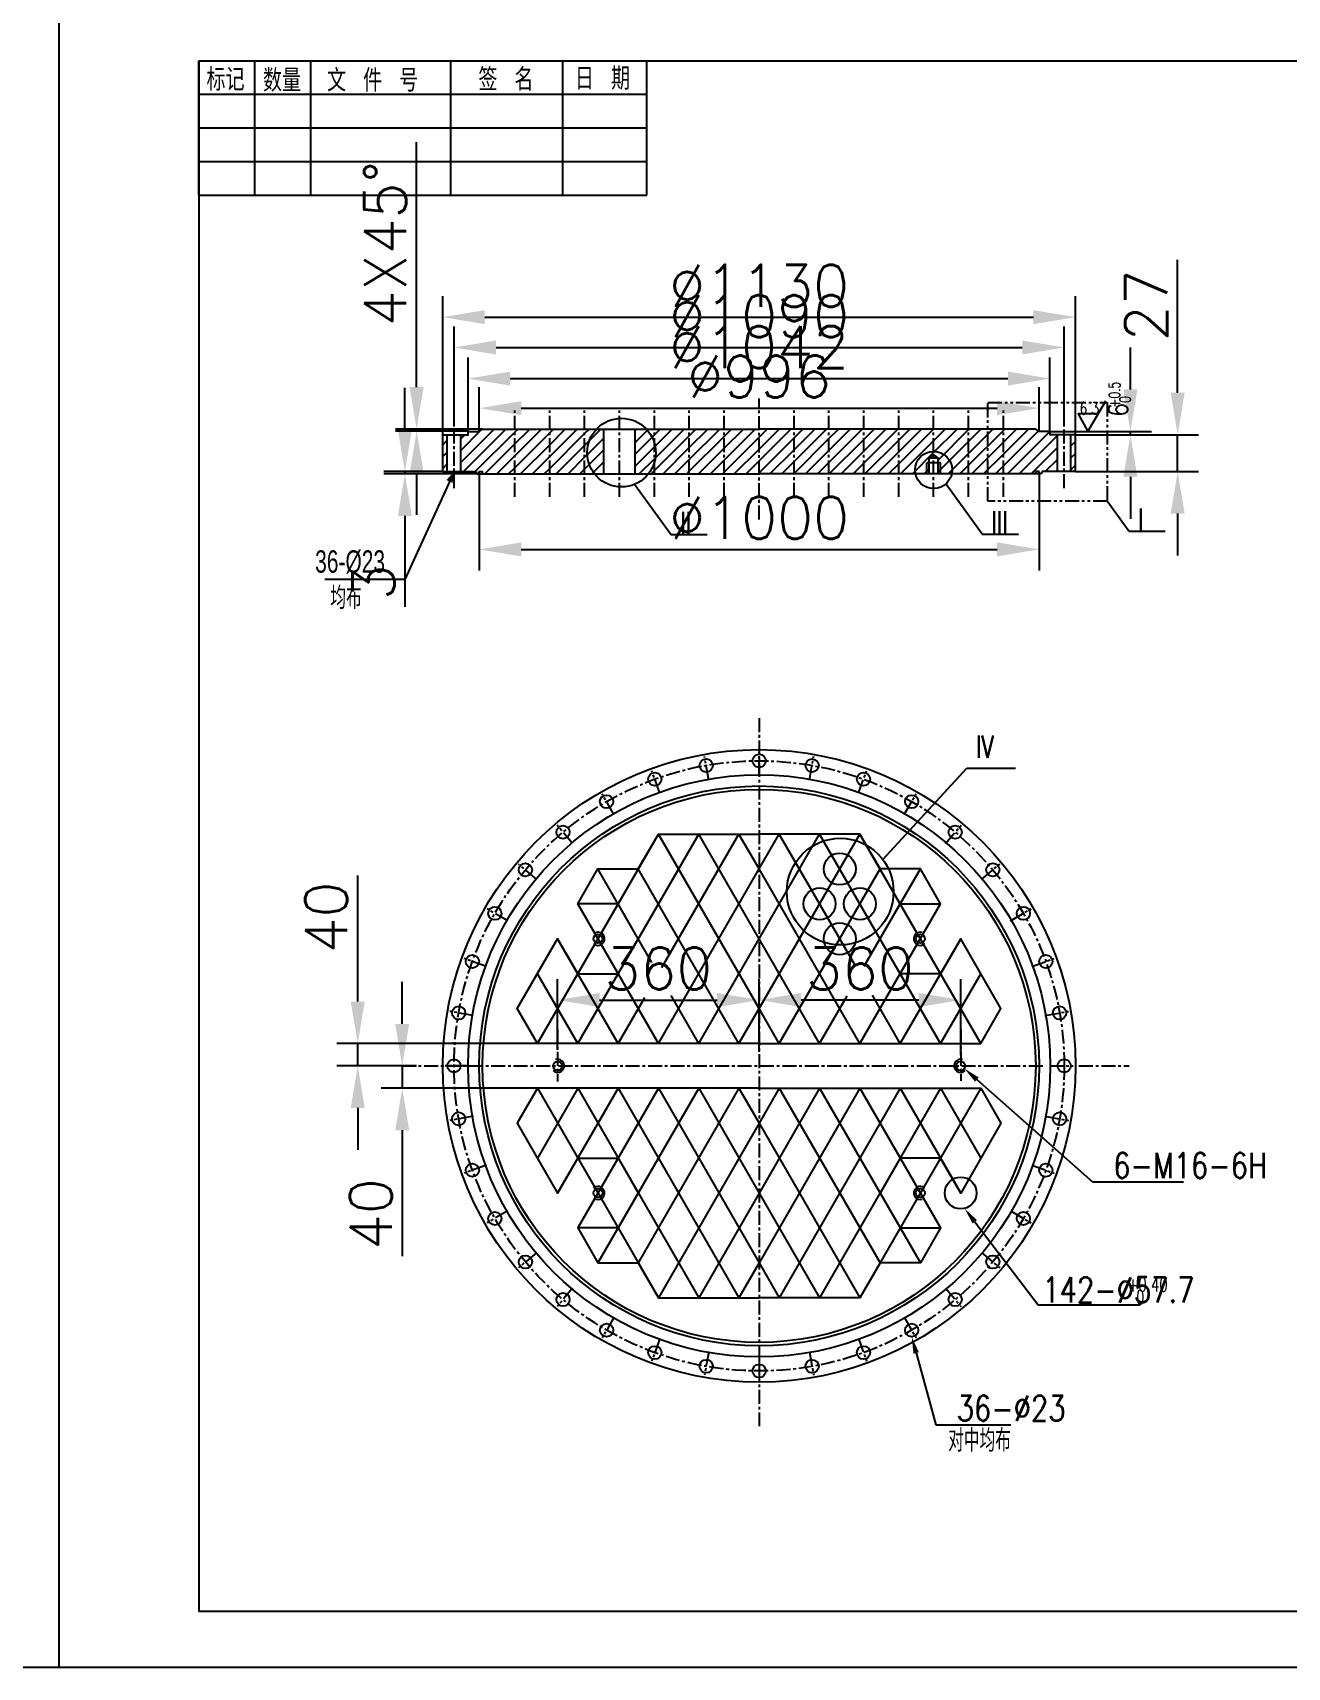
# Model space of a CAD drawing. Header units: millimetres. Extents: x 394735 to 397054, y -22030 to -21189.
# Drawn here: x 395150.5 to 395374.6, y -22023.9 to -21731.9 of the extents above; entities that cross this region are included whole.
import ezdxf

# ---------------------------------------------------------------- set-up
doc = ezdxf.new("R2010")
doc.units = ezdxf.units.MM
doc.linetypes.add('CENTERX2', pattern=[4, 2.5, -0.5, 0.5, -0.5])
doc.linetypes.add('PHANTOMX2', pattern=[5, 2.5, -0.5, 0.5, -0.5, 0.5, -0.5])
for name, color, linetype in [('16CEN', 6, 'CENTERX2'), ('16CON', 4, 'Continuous'), ('16CON2', 3, 'Continuous'), ('16DIM', 3, 'Continuous'), ('16TXT', 3, 'Continuous'), ('PHANTOMX2', 3, 'PHANTOMX2')]:
    doc.layers.add(name, color=color, linetype=linetype)
doc.styles.add('GREEKC', font='greekc.shx', dxfattribs={"width": 0.7, "bigfont": 'hztxt2.shx'})
doc.styles.add('HZ', font='txt', dxfattribs={"width": 0.8, "bigfont": 'HZTXT.SHX'})
doc.styles.get("Standard").update_dxf_attribs({"font": 'txt', "bigfont": 'gbcbig.shx'})
doc.dimstyles.get("Standard").update_dxf_attribs({"dimscale": 1.5, "dimtxt": 5, "dimasz": 5, "dimexe": 2.5, "dimexo": 0, "dimgap": 1.25, "dimtad": 3, "dimdec": 0, "dimdsep": 46, "dimtxsty": 'Standard', "dimcen": 0, "dimaunit": 1, "dimadec": 0, "dimazin": 0, "dimtfac": 1, "dimtdec": 4, "dimtmove": 0, "dimatfit": 1, "dimfxl": 1, "dimtolj": 1, "dimtzin": 0, "dimarcsym": 0})

# ---------------------------------------------------------------- blocks, each defined once
blk = doc.blocks.new('*D709')
at = {"layer": '16CON2', "color": 0, "lineweight": -2}
for p, q in [((395208.54, -21904.96), (395208.54, -21882.46)), ((395240.64, -21912.46), (395204.79, -21912.46)), ((395208.54, -21916.46), (395208.54, -21912.46)), ((395217.14, -21916.46), (395204.79, -21916.46)), ((395208.54, -21923.96), (395208.54, -21931.46))]:
    blk.add_line(p, q, dxfattribs=at)
at = {"layer": '16CON2', "color": 0}
for points in [[(395207.29, -21904.96), (395209.79, -21904.96), (395208.54, -21912.46)], [(395207.29, -21923.96), (395209.79, -21923.96), (395208.54, -21916.46)]]:
    blk.add_solid(points, dxfattribs=at)
at = {"layer": 'Defpoints', "color": 0}
for p in [(395208.54, -21912.46), (395240.64, -21912.46), (395217.14, -21916.46)]:
    blk.add_point(p, dxfattribs=at)
at = {"layer": '16CON2', "color": 0, "insert": (395202.92, -21889.96), "char_height": 7.5, "attachment_point": 5, "rotation": 90}
blk.add_mtext('\\A1;40', dxfattribs=at)
blk = doc.blocks.new('*D710')
at = {"layer": '16CON2', "color": 0, "lineweight": -2}
for p, q in [((395216.48, -21908.96), (395216.48, -21901.46)), ((395219.02, -21916.46), (395212.73, -21916.46)), ((395216.48, -21916.46), (395216.48, -21920.46)), ((395240.64, -21920.46), (395212.73, -21920.46)), ((395216.48, -21927.96), (395216.48, -21950.46))]:
    blk.add_line(p, q, dxfattribs=at)
at = {"layer": '16CON2', "color": 0}
for points in [[(395215.23, -21908.96), (395217.73, -21908.96), (395216.48, -21916.46)], [(395215.23, -21927.96), (395217.73, -21927.96), (395216.48, -21920.46)]]:
    blk.add_solid(points, dxfattribs=at)
at = {"layer": 'Defpoints', "color": 0}
for p in [(395219.02, -21916.46), (395216.48, -21920.46), (395240.64, -21920.46)]:
    blk.add_point(p, dxfattribs=at)
at = {"layer": '16CON2', "color": 0, "insert": (395210.85, -21942.96), "char_height": 7.5, "attachment_point": 5, "rotation": 90}
blk.add_mtext('\\A1;40', dxfattribs=at)
blk = doc.blocks.new('*D711')
at = {"layer": '16CON2', "color": 0, "lineweight": -2}
for p, q in [((395244.24, -21913.57), (395244.24, -21900.95)), ((395280.24, -21913.95), (395280.24, -21900.95)), ((395251.74, -21904.7), (395272.74, -21904.7))]:
    blk.add_line(p, q, dxfattribs=at)
at = {"layer": '16CON2', "color": 0}
for points in [[(395251.74, -21903.45), (395251.74, -21905.95), (395244.24, -21904.7)], [(395272.74, -21903.45), (395272.74, -21905.95), (395280.24, -21904.7)]]:
    blk.add_solid(points, dxfattribs=at)
at = {"layer": 'Defpoints', "color": 0}
for p in [(395280.24, -21904.7), (395244.24, -21913.57), (395280.24, -21913.95)]:
    blk.add_point(p, dxfattribs=at)
at = {"layer": '16CON2', "color": 0, "insert": (395262.24, -21899.08), "char_height": 7.5, "attachment_point": 5}
blk.add_mtext('\\A1;360', dxfattribs=at)
blk = doc.blocks.new('*D712')
at = {"layer": '16CON2', "color": 0, "lineweight": -2}
for p, q in [((395280.24, -21904.7), (395280.24, -21900.95)), ((395316.24, -21914.55), (395316.24, -21900.95)), ((395308.74, -21904.7), (395287.74, -21904.7))]:
    blk.add_line(p, q, dxfattribs=at)
at = {"layer": '16CON2', "color": 0}
for points in [[(395287.74, -21903.45), (395287.74, -21905.95), (395280.24, -21904.7)], [(395308.74, -21903.45), (395308.74, -21905.95), (395316.24, -21904.7)]]:
    blk.add_solid(points, dxfattribs=at)
at = {"layer": 'Defpoints', "color": 0}
for p in [(395280.24, -21904.7), (395280.24, -21904.7), (395316.24, -21914.55)]:
    blk.add_point(p, dxfattribs=at)
at = {"layer": '16CON2', "color": 0, "insert": (395298.24, -21899.08), "char_height": 7.5, "attachment_point": 5}
blk.add_mtext('\\A1;360', dxfattribs=at)
blk = doc.blocks.new('*D713')
at = {"layer": '16CON2', "color": 0, "lineweight": -2}
for p, q in [((395223.74, -21803.71), (395223.74, -21778.96)), ((395336.74, -21803.71), (395336.74, -21778.96)), ((395231.24, -21782.71), (395329.24, -21782.71))]:
    blk.add_line(p, q, dxfattribs=at)
at = {"layer": '16CON2', "color": 0}
for points in [[(395231.24, -21781.46), (395231.24, -21783.96), (395223.74, -21782.71)], [(395329.24, -21781.46), (395329.24, -21783.96), (395336.74, -21782.71)]]:
    blk.add_solid(points, dxfattribs=at)
at = {"layer": 'Defpoints', "color": 0}
for p in [(395336.74, -21782.71), (395223.74, -21803.71), (395336.74, -21803.71)]:
    blk.add_point(p, dxfattribs=at)
at = {"layer": '16CON2', "color": 0, "insert": (395280.24, -21777.09), "char_height": 7.5, "attachment_point": 5}
blk.add_mtext('\\A1;%%C1130', dxfattribs=at)
blk = doc.blocks.new('*D714')
at = {"layer": '16CON2', "color": 0, "lineweight": -2}
for p, q in [((395225.74, -21801.68), (395225.74, -21784.38)), ((395334.74, -21801.82), (395334.74, -21784.38)), ((395233.24, -21788.13), (395327.24, -21788.13))]:
    blk.add_line(p, q, dxfattribs=at)
at = {"layer": '16CON2', "color": 0}
for points in [[(395233.24, -21786.88), (395233.24, -21789.38), (395225.74, -21788.13)], [(395327.24, -21786.88), (395327.24, -21789.38), (395334.74, -21788.13)]]:
    blk.add_solid(points, dxfattribs=at)
at = {"layer": 'Defpoints', "color": 0}
for p in [(395334.74, -21788.13), (395225.74, -21801.68), (395334.74, -21801.82)]:
    blk.add_point(p, dxfattribs=at)
at = {"layer": '16CON2', "color": 0, "insert": (395280.24, -21782.51), "char_height": 7.5, "attachment_point": 5}
blk.add_mtext('\\A1;%%C1090', dxfattribs=at)
blk = doc.blocks.new('*D715')
at = {"layer": '16CON2', "color": 0, "lineweight": -2}
for p, q in [((395228.24, -21803.11), (395228.24, -21789.94)), ((395332.19, -21803.11), (395332.19, -21789.94)), ((395235.74, -21793.69), (395324.69, -21793.69))]:
    blk.add_line(p, q, dxfattribs=at)
at = {"layer": '16CON2', "color": 0}
for points in [[(395235.74, -21792.44), (395235.74, -21794.94), (395228.24, -21793.69)], [(395324.69, -21792.44), (395324.69, -21794.94), (395332.19, -21793.69)]]:
    blk.add_solid(points, dxfattribs=at)
at = {"layer": 'Defpoints', "color": 0}
for p in [(395332.19, -21793.69), (395228.24, -21803.11), (395332.19, -21803.11)]:
    blk.add_point(p, dxfattribs=at)
at = {"layer": '16CON2', "color": 0, "insert": (395280.21, -21788.07), "char_height": 7.5, "attachment_point": 5}
blk.add_mtext('\\A1;%%C1042', dxfattribs=at)
blk = doc.blocks.new('*D716')
at = {"layer": '16CON2', "color": 0, "lineweight": -2}
for p, q in [((395230.24, -21803.11), (395230.24, -21795.22)), ((395330.24, -21803.11), (395330.24, -21795.22)), ((395237.74, -21798.97), (395322.74, -21798.97))]:
    blk.add_line(p, q, dxfattribs=at)
at = {"layer": '16CON2', "color": 0}
for points in [[(395237.74, -21797.72), (395237.74, -21800.22), (395230.24, -21798.97)], [(395322.74, -21797.72), (395322.74, -21800.22), (395330.24, -21798.97)]]:
    blk.add_solid(points, dxfattribs=at)
at = {"layer": 'Defpoints', "color": 0}
for p in [(395330.24, -21798.97), (395230.24, -21803.11), (395330.24, -21803.11)]:
    blk.add_point(p, dxfattribs=at)
at = {"layer": '16CON2', "color": 0, "insert": (395280.24, -21793.34), "char_height": 7.5, "attachment_point": 5}
blk.add_mtext('\\A1;%%C996', dxfattribs=at)
blk = doc.blocks.new('*D717')
at = {"layer": '16CON2', "color": 0, "lineweight": -2}
for p, q in [((395230.24, -21810.71), (395230.24, -21827.95)), ((395330.24, -21810.71), (395330.24, -21827.95)), ((395237.74, -21824.2), (395322.74, -21824.2))]:
    blk.add_line(p, q, dxfattribs=at)
at = {"layer": '16CON2', "color": 0}
for points in [[(395237.74, -21822.95), (395237.74, -21825.45), (395230.24, -21824.2)], [(395322.74, -21822.95), (395322.74, -21825.45), (395330.24, -21824.2)]]:
    blk.add_solid(points, dxfattribs=at)
at = {"layer": 'Defpoints', "color": 0}
for p in [(395230.24, -21810.71), (395330.24, -21810.71), (395330.24, -21824.2)]:
    blk.add_point(p, dxfattribs=at)
at = {"layer": '16CON2', "color": 0, "insert": (395280.24, -21818.58), "char_height": 7.5, "attachment_point": 5}
blk.add_mtext('\\A1;%%C1000', dxfattribs=at)
blk = doc.blocks.new('*D718')
at = {"layer": '16CON2', "color": 0, "lineweight": -2}
for p, q in [((395219.06, -21795.21), (395219.06, -21751.46)), ((395230.84, -21802.71), (395215.31, -21802.71)), ((395228.24, -21803.05), (395215.31, -21803.05)), ((395219.06, -21803.05), (395219.06, -21802.71)), ((395219.06, -21810.55), (395219.06, -21818.05))]:
    blk.add_line(p, q, dxfattribs=at)
at = {"layer": '16CON2', "color": 0}
for points in [[(395217.81, -21795.21), (395220.31, -21795.21), (395219.06, -21802.71)], [(395217.81, -21810.55), (395220.31, -21810.55), (395219.06, -21803.05)]]:
    blk.add_solid(points, dxfattribs=at)
at = {"layer": 'Defpoints', "color": 0}
for p in [(395219.06, -21802.71), (395228.24, -21803.05), (395230.84, -21802.71)]:
    blk.add_point(p, dxfattribs=at)
at = {"layer": '16CON2', "color": 0, "insert": (395213.44, -21769.59), "char_height": 7.5, "attachment_point": 5, "rotation": 90}
blk.add_mtext('\\A1;4X45%%D', dxfattribs=at)
blk = doc.blocks.new('*D719')
at = {"layer": '16CON2', "color": 0, "lineweight": -2}
for p, q in [((395346.56, -21795.61), (395346.56, -21788.11)), ((395332.19, -21803.11), (395350.31, -21803.11)), ((395346.56, -21803.71), (395346.56, -21803.11)), ((395336.74, -21803.71), (395350.31, -21803.71)), ((395346.56, -21811.21), (395346.56, -21818.71))]:
    blk.add_line(p, q, dxfattribs=at)
at = {"layer": '16CON2', "color": 0}
for points in [[(395345.31, -21795.61), (395347.81, -21795.61), (395346.56, -21803.11)], [(395345.31, -21811.21), (395347.81, -21811.21), (395346.56, -21803.71)]]:
    blk.add_solid(points, dxfattribs=at)
at = {"layer": 'Defpoints', "color": 0}
for p in [(395332.19, -21803.11), (395346.56, -21803.11), (395336.74, -21803.71)]:
    blk.add_point(p, dxfattribs=at)
blk = doc.blocks.new('*D720')
at = {"layer": '16CON2', "color": 0, "lineweight": -2}
for p, q in [((395216.96, -21802.81), (395216.96, -21795.31)), ((395223.74, -21810.31), (395213.21, -21810.31)), ((395229.84, -21810.71), (395213.21, -21810.71)), ((395216.96, -21810.31), (395216.96, -21810.71)), ((395216.96, -21818.21), (395216.96, -21834.46))]:
    blk.add_line(p, q, dxfattribs=at)
at = {"layer": '16CON2', "color": 0}
for points in [[(395215.71, -21802.81), (395218.21, -21802.81), (395216.96, -21810.31)], [(395215.71, -21818.21), (395218.21, -21818.21), (395216.96, -21810.71)]]:
    blk.add_solid(points, dxfattribs=at)
at = {"layer": 'Defpoints', "color": 0}
for p in [(395216.96, -21810.71), (395223.74, -21810.31), (395229.84, -21810.71)]:
    blk.add_point(p, dxfattribs=at)
at = {"layer": '16CON2', "color": 0, "insert": (395211.33, -21830.09), "char_height": 7.5, "attachment_point": 5, "rotation": 90}
blk.add_mtext('\\A1;3', dxfattribs=at)
blk = doc.blocks.new('*D721')
at = {"layer": '16CON2', "color": 0, "lineweight": -2}
for p, q in [((395355, -21796.21), (395355, -21772.46)), ((395347.9, -21803.71), (395358.75, -21803.71)), ((395355, -21810.31), (395355, -21803.71)), ((395336.74, -21810.31), (395358.75, -21810.31)), ((395355, -21817.81), (395355, -21825.31))]:
    blk.add_line(p, q, dxfattribs=at)
at = {"layer": '16CON2', "color": 0}
for points in [[(395353.75, -21796.21), (395356.25, -21796.21), (395355, -21803.71)], [(395353.75, -21817.81), (395356.25, -21817.81), (395355, -21810.31)]]:
    blk.add_solid(points, dxfattribs=at)
at = {"layer": 'Defpoints', "color": 0}
for p in [(395347.9, -21803.71), (395355, -21803.71), (395336.74, -21810.31)]:
    blk.add_point(p, dxfattribs=at)
at = {"layer": '16CON2', "color": 0, "insert": (395349.38, -21780.59), "char_height": 7.5, "attachment_point": 5, "rotation": 90}
blk.add_mtext('\\A1;27', dxfattribs=at)

msp = doc.modelspace()

# ---------------------------------------------------------------- linework, layer by layer
for p, q in [((395180.15, -21736.9), (395565.65, -21736.9)), ((395180.15, -21736.9), (395180.15, -22013.9)), ((395565.65, -22013.9), (395180.15, -22013.9))]:
    msp.add_line(p, q)
at = {"layer": '16CEN'}
for p, q in [((395280.24, -21818.87), (395280.24, -21797.26)), ((395236.59, -21814.81), (395236.59, -21799.4)), ((395242.83, -21814.81), (395242.83, -21799.4)), ((395249.06, -21814.81), (395249.06, -21799.4)), ((395255.3, -21814.81), (395255.3, -21799.4)), ((395261.53, -21814.81), (395261.53, -21799.4)), ((395267.77, -21814.81), (395267.77, -21799.4)), ((395274, -21814.81), (395274, -21799.4)), ((395286.47, -21814.81), (395286.47, -21799.4)), ((395292.71, -21814.81), (395292.71, -21799.4)), ((395298.94, -21814.81), (395298.94, -21799.4)), ((395305.18, -21814.81), (395305.18, -21799.4)), ((395311.41, -21814.81), (395311.41, -21799.4)), ((395317.65, -21814.81), (395317.65, -21799.4)), ((395317.65, -21814.81), (395317.65, -21799.4)), ((395323.88, -21814.81), (395323.88, -21799.4)), ((395225.74, -21813.27), (395225.74, -21800.88)), ((395334.74, -21813.27), (395334.74, -21800.88)), ((395280.24, -21854.35), (395280.24, -21980.81)), ((395271.23, -21865.4), (395270.49, -21861.21)), ((395280.24, -21864.62), (395280.24, -21860.36)), ((395289.24, -21865.4), (395289.98, -21861.21)), ((395262.51, -21867.74), (395261.05, -21863.74)), ((395297.97, -21867.74), (395299.43, -21863.74)), ((395254.31, -21871.56), (395252.19, -21867.87)), ((395306.16, -21871.56), (395308.29, -21867.87)), ((395246.91, -21876.75), (395244.17, -21873.48)), ((395313.56, -21876.75), (395316.3, -21873.48)), ((395240.52, -21883.14), (395237.26, -21880.4)), ((395319.95, -21883.14), (395323.22, -21880.4)), ((395235.34, -21890.54), (395231.65, -21888.41)), ((395325.14, -21890.54), (395328.83, -21888.41)), ((395231.52, -21898.73), (395227.52, -21897.27)), ((395328.96, -21898.73), (395332.96, -21897.27)), ((395229.18, -21907.46), (395224.99, -21906.72)), ((395331.3, -21907.46), (395335.49, -21906.72)), ((395244.24, -21909.97), (395244.24, -21919.27)), ((395316.24, -21909.97), (395316.24, -21919.14)), ((395216.39, -21916.46), (395331.35, -21916.46)), ((395228.39, -21916.46), (395224.13, -21916.46)), ((395332.08, -21916.46), (395336.34, -21916.46)), ((395337.37, -21916.46), (395346.33, -21916.46)), ((395229.18, -21925.47), (395224.99, -21926.2)), ((395331.3, -21925.47), (395335.49, -21926.2)), ((395231.52, -21934.19), (395227.52, -21935.65)), ((395328.96, -21934.19), (395332.96, -21935.65)), ((395235.34, -21942.38), (395231.65, -21944.51)), ((395325.14, -21942.38), (395328.83, -21944.51)), ((395240.52, -21949.79), (395237.26, -21952.53)), ((395319.95, -21949.79), (395323.22, -21952.53)), ((395246.91, -21956.18), (395244.17, -21959.44)), ((395313.56, -21956.18), (395316.3, -21959.44)), ((395254.31, -21961.36), (395252.19, -21965.05)), ((395306.16, -21961.36), (395308.29, -21965.05)), ((395262.51, -21965.18), (395261.05, -21969.18)), ((395297.97, -21965.18), (395299.43, -21969.18)), ((395271.23, -21967.52), (395270.49, -21971.71)), ((395280.24, -21968.31), (395280.24, -21972.57)), ((395289.24, -21967.52), (395289.98, -21971.71))]:
    msp.add_line(p, q, dxfattribs=at)
msp.add_circle((395280.24, -21916.46), 54.5, dxfattribs=at)
at = {"layer": '16CON'}
for p, q in [((395230.84, -21802.71), (395280.24, -21802.71)), ((395252.5, -21810.71), (395252.5, -21802.71)), ((395258.1, -21810.71), (395258.1, -21802.71)), ((395329.64, -21802.71), (395280.24, -21802.71)), ((395223.74, -21810.31), (395223.74, -21803.71)), ((395224.54, -21810.31), (395224.54, -21803.71)), ((395226.94, -21810.31), (395226.94, -21803.71)), ((395333.54, -21810.31), (395333.54, -21803.71)), ((395335.94, -21810.31), (395335.94, -21803.71)), ((395336.74, -21810.31), (395336.74, -21803.71)), ((395312.61, -21808.71), (395310.21, -21808.71)), ((395310.61, -21810.71), (395310.61, -21807.91)), ((395312.21, -21807.91), (395310.61, -21807.91)), ((395312.21, -21810.71), (395312.21, -21807.91)), ((395223.74, -21810.31), (395229.73, -21810.31)), ((395229.84, -21810.71), (395280.24, -21810.71)), ((395230.24, -21810.31), (395230.84, -21810.31)), ((395230.84, -21810.71), (395230.84, -21810.31)), ((395330.64, -21810.71), (395280.24, -21810.71)), ((395330.24, -21810.31), (395329.64, -21810.31)), ((395329.64, -21810.71), (395329.64, -21810.31)), ((395336.74, -21810.31), (395330.75, -21810.31))]:
    msp.add_line(p, q, dxfattribs=at)
for points in [[(395223.74, -21803.71), (395228.24, -21803.71), (395228.24, -21803.11), (395230.24, -21803.11), (395230.84, -21802.71)], [(395336.74, -21803.71), (395332.24, -21803.71), (395332.24, -21803.11), (395330.24, -21803.11), (395329.64, -21802.71)], [(395310.61, -21807.91), (395311.41, -21807.3), (395312.21, -21807.91)], [(395230.24, -21810.71), (395230.24, -21810.31)], [(395330.24, -21810.71), (395330.24, -21810.31)], [(395280.24, -21912.46), (395240.64, -21912.46), (395237.04, -21906.23), (395244.24, -21893.76), (395247.84, -21899.99), (395255.04, -21899.99), (395258.64, -21893.76), (395255.04, -21887.52), (395247.84, -21887.52), (395251.44, -21881.29), (395258.64, -21881.29), (395262.24, -21875.05), (395280.24, -21875.05)], [(395280.24, -21912.46), (395319.84, -21912.46), (395323.44, -21906.23), (395316.24, -21893.76), (395312.64, -21899.99), (395305.44, -21899.99), (395301.84, -21893.76), (395305.44, -21887.52), (395312.64, -21887.52), (395309.04, -21881.29), (395301.84, -21881.29), (395298.24, -21875.05), (395280.24, -21875.05)], [(395280.24, -21920.46), (395240.64, -21920.46), (395237.04, -21926.7), (395244.24, -21939.17), (395247.84, -21932.93), (395255.04, -21932.93), (395258.64, -21939.17), (395255.04, -21945.4), (395247.84, -21945.4), (395251.44, -21951.64), (395258.64, -21951.64), (395262.24, -21957.87), (395280.24, -21957.87)], [(395280.24, -21920.46), (395319.84, -21920.46), (395323.44, -21926.7), (395316.24, -21939.17), (395312.64, -21932.93), (395305.44, -21932.93), (395301.84, -21939.17), (395305.44, -21945.4), (395312.64, -21945.4), (395309.04, -21951.64), (395301.84, -21951.64), (395298.24, -21957.87), (395280.24, -21957.87)]]:
    msp.add_lwpolyline(points, dxfattribs=at)
for centre, radius in [((395280.24, -21916.46), 56.5), ((395270.77, -21862.79), 1.18), ((395280.24, -21861.96), 1.18), ((395289.7, -21862.79), 1.18), ((395280.24, -21916.46), 52), ((395261.6, -21865.25), 1.18), ((395298.88, -21865.25), 1.18), ((395280.24, -21916.46), 50), ((395280.24, -21916.46), 49.4), ((395252.99, -21869.26), 1.18), ((395307.49, -21869.26), 1.18), ((395245.21, -21874.71), 1.18), ((395315.27, -21874.71), 1.18), ((395294.64, -21881.29), 2.85), ((395238.49, -21881.43), 1.18), ((395321.99, -21881.43), 1.18), ((395291.04, -21887.52), 2.85), ((395298.24, -21887.52), 2.85), ((395233.04, -21889.21), 1.18), ((395327.44, -21889.21), 1.18), ((395294.64, -21893.76), 2.85), ((395229.02, -21897.82), 1.18), ((395331.45, -21897.82), 1.18), ((395226.57, -21907), 1.18), ((395333.91, -21907), 1.18), ((395225.74, -21916.46), 1.18), ((395334.74, -21916.46), 1.18), ((395226.57, -21925.93), 1.18), ((395333.91, -21925.93), 1.18), ((395229.02, -21935.1), 1.18), ((395331.45, -21935.1), 1.18), ((395316.24, -21939.17), 2.85), ((395233.04, -21943.71), 1.18), ((395327.44, -21943.71), 1.18), ((395238.49, -21951.49), 1.18), ((395321.99, -21951.49), 1.18), ((395245.21, -21958.21), 1.18), ((395315.27, -21958.21), 1.18), ((395252.99, -21963.66), 1.18), ((395307.49, -21963.66), 1.18), ((395261.6, -21967.68), 1.18), ((395298.88, -21967.68), 1.18), ((395270.77, -21970.13), 1.18), ((395280.24, -21970.96), 1.18), ((395289.7, -21970.13), 1.18)]:
    msp.add_circle(centre, radius, dxfattribs=at)
for centre, start, end in [((395228.62, -21810.84), 5.769, 25.2348), ((395331.86, -21810.84), 154.7652, 174.231)]:
    msp.add_arc(centre, 1.23, start, end, dxfattribs=at)
at = {"layer": '16CON2'}
for p, q in [((395226.94, -21808.66), (395232.88, -21802.71)), ((395226.94, -21806.54), (395230.61, -21802.86)), ((395227.41, -21810.31), (395235.01, -21802.71)), ((395228.24, -21803.12), (395228.24, -21803.11)), ((395229.53, -21810.31), (395236.59, -21803.25)), ((395236.59, -21803.25), (395237.13, -21802.71)), ((395236.59, -21805.37), (395239.25, -21802.71)), ((395236.59, -21807.49), (395241.37, -21802.71)), ((395236.59, -21809.61), (395242.83, -21803.38)), ((395242.83, -21803.38), (395243.49, -21802.71)), ((395242.83, -21805.5), (395245.61, -21802.71)), ((395242.83, -21807.62), (395247.73, -21802.71)), ((395242.83, -21809.74), (395249.06, -21803.5)), ((395249.06, -21803.5), (395249.85, -21802.71)), ((395249.9, -21804.79), (395251.98, -21802.71)), ((395258.1, -21802.95), (395258.34, -21802.71)), ((395258.1, -21805.08), (395260.28, -21802.89)), ((395260.28, -21802.89), (395260.46, -21802.71)), ((395261.53, -21803.76), (395262.58, -21802.71)), ((395261.67, -21805.74), (395264.7, -21802.71)), ((395261.72, -21807.82), (395266.83, -21802.71)), ((395267.77, -21803.89), (395268.95, -21802.71)), ((395267.77, -21806.01), (395271.07, -21802.71)), ((395267.77, -21808.13), (395273.19, -21802.71)), ((395274, -21804.02), (395275.31, -21802.71)), ((395274, -21806.14), (395277.43, -21802.71)), ((395274, -21808.26), (395279.55, -21802.71)), ((395280.24, -21804.15), (395281.67, -21802.71)), ((395280.24, -21806.27), (395283.8, -21802.71)), ((395280.24, -21808.39), (395285.92, -21802.71)), ((395286.47, -21804.28), (395288.04, -21802.71)), ((395286.47, -21806.4), (395290.16, -21802.71)), ((395286.47, -21808.52), (395292.28, -21802.71)), ((395292.71, -21804.41), (395294.4, -21802.71)), ((395292.71, -21806.53), (395296.52, -21802.71)), ((395292.71, -21808.65), (395298.64, -21802.71)), ((395298.94, -21804.54), (395300.77, -21802.71)), ((395298.94, -21806.66), (395302.89, -21802.71)), ((395298.94, -21808.78), (395305.01, -21802.71)), ((395305.18, -21804.66), (395307.13, -21802.71)), ((395305.18, -21806.79), (395309.25, -21802.71)), ((395305.18, -21808.91), (395311.37, -21802.71)), ((395311.41, -21804.79), (395313.49, -21802.71)), ((395311.41, -21806.91), (395315.62, -21802.71)), ((395312.21, -21808.24), (395317.65, -21802.8)), ((395317.65, -21802.8), (395317.74, -21802.71)), ((395317.65, -21804.92), (395319.86, -21802.71)), ((395317.65, -21807.04), (395321.98, -21802.71)), ((395317.65, -21809.17), (395323.88, -21802.93)), ((395323.88, -21802.93), (395324.1, -21802.71)), ((395323.88, -21805.05), (395326.22, -21802.71)), ((395323.88, -21807.17), (395328.34, -21802.71)), ((395323.88, -21809.29), (395330.13, -21803.04)), ((395324.59, -21810.71), (395332.19, -21803.11)), ((395223.74, -21805.49), (395224.54, -21804.69)), ((395226.94, -21804.42), (395227.64, -21803.71)), ((395231.25, -21810.71), (395236.59, -21805.37)), ((395237.61, -21810.71), (395242.83, -21805.5)), ((395243.98, -21810.71), (395249.06, -21805.63)), ((395249.06, -21805.63), (395249.9, -21804.79)), ((395249.53, -21807.28), (395252.5, -21804.31)), ((395249.9, -21809.03), (395252.5, -21806.43)), ((395258.1, -21807.2), (395261.13, -21804.16)), ((395258.1, -21809.32), (395261.53, -21805.88)), ((395261.13, -21804.16), (395261.53, -21803.76)), ((395261.53, -21810.13), (395267.77, -21803.89)), ((395263.07, -21810.71), (395267.77, -21806.01)), ((395267.77, -21810.25), (395274, -21804.02)), ((395269.43, -21810.71), (395274, -21806.14)), ((395274, -21810.38), (395280.24, -21804.15)), ((395275.8, -21810.71), (395280.24, -21806.27)), ((395280.24, -21810.51), (395286.47, -21804.28)), ((395282.16, -21810.71), (395286.47, -21806.4)), ((395286.47, -21810.64), (395292.71, -21804.41)), ((395288.52, -21810.71), (395292.71, -21806.53)), ((395292.77, -21810.71), (395298.94, -21804.54)), ((395299.13, -21810.71), (395305.18, -21804.66)), ((395305.49, -21810.71), (395311.41, -21804.79)), ((395312.21, -21810.36), (395317.65, -21804.92)), ((395318.22, -21810.71), (395323.88, -21805.05)), ((395326.71, -21810.71), (395333.54, -21803.88)), ((395328.83, -21810.71), (395333.54, -21806)), ((395335.94, -21805.72), (395336.74, -21804.92)), ((395223.74, -21807.62), (395224.54, -21806.82)), ((395223.74, -21809.74), (395224.54, -21808.94)), ((395233.37, -21810.71), (395236.59, -21807.49)), ((395239.73, -21810.71), (395242.83, -21807.62)), ((395246.1, -21810.71), (395249.06, -21807.75)), ((395249.06, -21807.75), (395249.53, -21807.28)), ((395249.06, -21809.87), (395249.9, -21809.03)), ((395250.63, -21810.42), (395252.5, -21808.55)), ((395258.83, -21810.71), (395261.53, -21808)), ((395265.19, -21810.71), (395267.77, -21808.13)), ((395271.55, -21810.71), (395274, -21808.26)), ((395277.92, -21810.71), (395280.24, -21808.39)), ((395284.28, -21810.71), (395286.47, -21808.52)), ((395290.64, -21810.71), (395292.71, -21808.65)), ((395294.89, -21810.71), (395298.94, -21806.66)), ((395297.01, -21810.71), (395298.94, -21808.78)), ((395301.25, -21810.71), (395305.18, -21806.79)), ((395303.37, -21810.71), (395305.18, -21808.91)), ((395307.62, -21810.71), (395311.41, -21806.91)), ((395310.21, -21810.71), (395310.21, -21808.71)), ((395312.61, -21810.71), (395312.61, -21808.71)), ((395313.98, -21810.71), (395317.65, -21807.04)), ((395316.1, -21810.71), (395317.65, -21809.17)), ((395320.34, -21810.71), (395323.88, -21807.17)), ((395322.46, -21810.71), (395323.88, -21809.29)), ((395331.35, -21810.31), (395333.54, -21808.12)), ((395335.94, -21807.85), (395336.74, -21807.05)), ((395335.94, -21809.97), (395336.74, -21809.17)), ((395225.74, -21810.31), (395216.92, -21829.55)), ((395235.49, -21810.71), (395236.59, -21809.61)), ((395241.85, -21810.71), (395242.83, -21809.74)), ((395248.22, -21810.71), (395249.06, -21809.87)), ((395250.34, -21810.71), (395250.63, -21810.42)), ((395252.46, -21810.71), (395252.5, -21810.68)), ((395260.95, -21810.71), (395261.53, -21810.13)), ((395267.31, -21810.71), (395267.77, -21810.25)), ((395273.67, -21810.71), (395274, -21810.38)), ((395280.04, -21810.71), (395280.24, -21810.51)), ((395286.4, -21810.71), (395286.47, -21810.64)), ((395309.74, -21810.71), (395310.61, -21809.84)), ((395333.47, -21810.31), (395333.54, -21810.25)), ((395264.49, -21821.53), (395258, -21812.58)), ((395320.1, -21821.45), (395313.6, -21812.5)), ((395346.27, -21820.97), (395342.39, -21815.61)), ((395346.27, -21820.97), (395352.76, -21820.97)), ((395264.49, -21821.53), (395270.98, -21821.53)), ((395320.1, -21821.45), (395326.59, -21821.45)), ((395216.92, -21829.55), (395202.66, -21829.55)), ((395302.33, -21879.59), (395317.37, -21863.26)), ((395317.37, -21863.26), (395326.02, -21863.26)), ((395240.64, -21912.46), (395262.24, -21875.05)), ((395247.84, -21912.46), (395269.44, -21875.05)), ((395280.24, -21906.23), (395262.24, -21875.05)), ((395262.88, -21898.88), (395276.64, -21875.05)), ((395280.24, -21893.76), (395269.44, -21875.05)), ((395280.24, -21881.29), (395276.64, -21875.05)), ((395280.24, -21906.23), (395298.24, -21875.05)), ((395280.24, -21893.76), (395291.04, -21875.05)), ((395280.24, -21881.29), (395283.84, -21875.05)), ((395297.27, -21898.31), (395283.84, -21875.05)), ((395312.64, -21912.46), (395291.04, -21875.05)), ((395319.84, -21912.46), (395298.24, -21875.05)), ((395247.84, -21887.52), (395251.44, -21881.29)), ((395261.09, -21898), (395251.44, -21881.29)), ((395276.64, -21912.46), (395258.64, -21881.29)), ((395262.24, -21912.46), (395280.24, -21881.29)), ((395298.24, -21912.46), (395280.24, -21881.29)), ((395283.84, -21912.46), (395301.84, -21881.29)), ((395299.01, -21898.64), (395309.04, -21881.29)), ((395312.64, -21887.52), (395309.04, -21881.29)), ((395262.24, -21912.46), (395247.84, -21887.52)), ((395298.24, -21912.46), (395312.64, -21887.52)), ((395237.04, -21906.23), (395244.24, -21893.76)), ((395255.04, -21912.46), (395244.24, -21893.76)), ((395269.44, -21912.46), (395280.24, -21893.76)), ((395291.04, -21912.46), (395280.24, -21893.76)), ((395305.44, -21912.46), (395316.24, -21893.76)), ((395323.44, -21906.23), (395316.24, -21893.76)), ((395247.84, -21912.46), (395240.64, -21899.99)), ((395312.64, -21912.46), (395319.84, -21899.99)), ((395255.04, -21912.46), (395259.8, -21904.22)), ((395269.44, -21912.46), (395264.5, -21903.9)), ((395291.04, -21912.46), (395295.96, -21903.93)), ((395305.44, -21912.46), (395300.47, -21903.85)), ((395240.64, -21912.46), (395237.04, -21906.23)), ((395276.64, -21912.46), (395280.24, -21906.23)), ((395283.84, -21912.46), (395280.24, -21906.23)), ((395319.84, -21912.46), (395323.44, -21906.23)), ((395319.14, -21918.91), (395339.79, -21937.19)), ((395240.64, -21920.46), (395237.04, -21926.7)), ((395240.64, -21920.46), (395262.24, -21957.87)), ((395247.84, -21920.46), (395240.64, -21932.93)), ((395255.04, -21920.46), (395244.24, -21939.17)), ((395247.84, -21920.46), (395269.44, -21957.87)), ((395262.24, -21920.46), (395247.84, -21945.4)), ((395269.44, -21920.46), (395251.44, -21951.64)), ((395255.04, -21920.46), (395276.64, -21957.87)), ((395276.64, -21920.46), (395258.64, -21951.64)), ((395262.24, -21920.46), (395280.24, -21951.64)), ((395269.44, -21920.46), (395280.24, -21939.17)), ((395276.64, -21920.46), (395280.24, -21926.7)), ((395298.24, -21920.46), (395280.24, -21951.64)), ((395291.04, -21920.46), (395280.24, -21939.17)), ((395283.84, -21920.46), (395280.24, -21926.7)), ((395305.44, -21920.46), (395283.84, -21957.87)), ((395283.84, -21920.46), (395301.84, -21951.64)), ((395312.64, -21920.46), (395291.04, -21957.87)), ((395291.04, -21920.46), (395309.04, -21951.64)), ((395298.24, -21920.46), (395312.64, -21945.4)), ((395319.84, -21920.46), (395298.24, -21957.87)), ((395305.44, -21920.46), (395316.24, -21939.17)), ((395312.64, -21920.46), (395319.84, -21932.93)), ((395319.84, -21920.46), (395323.44, -21926.7)), ((395237.04, -21926.7), (395244.24, -21939.17)), ((395280.24, -21926.7), (395262.24, -21957.87)), ((395280.24, -21926.7), (395298.24, -21957.87)), ((395323.44, -21926.7), (395316.24, -21939.17)), ((395339.79, -21937.19), (395342.79, -21937.19)), ((395342.79, -21937.19), (395356.04, -21937.19)), ((395280.24, -21939.17), (395269.44, -21957.87)), ((395280.24, -21939.17), (395291.04, -21957.87)), ((395312.64, -21945.4), (395309.04, -21951.64)), ((395318.76, -21944.31), (395330.07, -21959.12)), ((395280.24, -21951.64), (395276.64, -21957.87)), ((395280.24, -21951.64), (395283.84, -21957.87)), ((395330.07, -21959.12), (395333.07, -21959.12)), ((395333.07, -21959.12), (395348.32, -21959.12)), ((395308.29, -21967.73), (395311.83, -21980.57)), ((395311.83, -21980.57), (395314.83, -21980.57)), ((395314.83, -21980.57), (395325.23, -21980.57)), ((394734.65, -22023.9), (395575.65, -22023.9))]:
    msp.add_line(p, q, dxfattribs=at)
msp.add_lwpolyline([(395224.93, -21812.07, 1.2, 0, 0), (395225.74, -21810.31, 0, 0, 0)], format="xyseb", dxfattribs=at)
for centre, radius in [((395255.65, -21806.91), 6.13), ((395311.41, -21810.01), 3.31), ((395294.73, -21885.33), 9.53), ((395251.44, -21893.76), 0.8), ((395309.04, -21893.76), 0.8), ((395244.24, -21916.46), 0.8), ((395316.24, -21916.46), 0.8), ((395251.44, -21939.17), 0.8), ((395309.04, -21939.17), 0.8)]:
    msp.add_circle(centre, radius, dxfattribs=at)
for centre, start, end in [((395251.44, -21893.76), 226.18, 107.2484), ((395309.04, -21893.76), 72.7516, 313.82), ((395244.24, -21916.46), 226.18, 107.2484), ((395316.24, -21916.46), 72.7516, 313.82), ((395251.44, -21939.17), 252.7516, 133.82), ((395309.04, -21939.17), 46.18, 287.2484)]:
    msp.add_arc(centre, 1.18, start, end, dxfattribs=at)
for points in [[(395318.81, -21919.28), (395319.47, -21918.53), (395316.89, -21916.92)], [(395318.36, -21944.62), (395319.16, -21944.01), (395316.94, -21941.93)], [(395307.81, -21967.87), (395308.77, -21967.6), (395307.49, -21964.84)]]:
    msp.add_solid(points, dxfattribs=at)
at = {"layer": '16TXT'}
for p, q in [((395155.15, -21429.9), (395155.15, -22023.9)), ((395180.15, -21760.9), (395180.15, -21736.9)), ((395190.15, -21760.9), (395190.15, -21736.9)), ((395200.15, -21760.9), (395200.15, -21736.9)), ((395225.15, -21760.9), (395225.15, -21736.9)), ((395245.15, -21760.9), (395245.15, -21736.9)), ((395260.15, -21760.9), (395260.15, -21736.9)), ((395180.15, -21742.9), (395260.15, -21742.9)), ((395180.15, -21748.9), (395260.15, -21748.9)), ((395180.15, -21754.9), (395260.15, -21754.9)), ((395180.15, -21760.9), (395260.15, -21760.9))]:
    msp.add_line(p, q, dxfattribs=at)
at = {"layer": '16TXT', "color": 3}
msp.add_lwpolyline([(395340.89, -21800.01), (395337.25, -21800.01), (395338.97, -21803.11), (395342.16, -21797.64)], dxfattribs=at)
at = {"layer": 'PHANTOMX2'}
msp.add_lwpolyline([(395321.12, -21797.93), (395342.39, -21797.93), (395342.39, -21815.61), (395321.12, -21815.61), (395321.12, -21797.93)], close=True, dxfattribs=at)

# ---------------------------------------------------------------- texts
at = {"layer": '16CON2', "style": 'HZ', "width": 0.7}
for s, p in [('+0.5', (395344.72, -21798.83)), ('0', (395346.62, -21798.02))]:
    msp.add_text(s, height=2, rotation=90, dxfattribs=at).set_placement(p)
at = {"layer": '16CON2', "width": 0.7}
for s, height, style, p in [('II', 4, 'HZ', (395266.16, -21821.46)), ('III', 4, 'HZ', (395321.76, -21821.38)), ('I', 4, 'HZ', (395347.94, -21820.91)), ('36-%%C23', 4, 'GREEKC', (395200.93, -21828.36)), ('均布', 4, 'GREEKC', (395203.65, -21834.84)), ('IV', 4, 'HZ', (395319.02, -21861.42)), ('+0.40', 2.5, 'HZ', (395346.02, -21956.75)), (' 0', 2.5, 'HZ', (395346.02, -21959.01)), ('对中均布', 4, 'HZ', (395314.01, -21985.38))]:
    msp.add_text(s, height=height, dxfattribs=dict(at, style=style)).set_placement(p)
at = {"layer": '16CON2', "char_height": 4.5, "attachment_point": 4, "style": 'HZ'}
for s, insert in [('\\A1;6-M16-6H', (395343.49, -21934.24)), ('\\A1;142-∅57.7', (395330.84, -21956.45)), ('\\A1;36-∅23', (395315.53, -21977.62))]:
    msp.add_mtext(s, dxfattribs=dict(at, insert=insert))
at = {"layer": '16DIM', "color": 3, "linetype": 'ByBlock', "insert": (395344.38, -21799.27), "char_height": 3.5, "attachment_point": 5, "rotation": 90, "style": 'HZ'}
msp.add_mtext('\\A1;6', dxfattribs=at)
at = {"layer": '16TXT', "style": 'HZ', "width": 0.85}
for s, p in [('标记', (395181.53, -21742.27)), ('数量', (395191.61, -21742.42)), ('文 件 号', (395203.06, -21742.42)), ('签 名', (395230.09, -21742.27)), ('日 期', (395247.34, -21742.11))]:
    msp.add_text(s, height=4, dxfattribs=at).set_placement(p)
at = {"layer": '16TXT', "color": 3, "style": 'HZ', "width": 0.75}
msp.add_text('6.3', height=2.176, dxfattribs=at).set_placement((395337.49, -21800.08))

# ---------------------------------------------------------------- dimensions: what is measured, and where the dimension line sits
at = {"layer": '16CON2'}
for base, p1, p2, text, picture, middle in [((395219.06, -21802.71), (395228.24, -21803.05), (395230.84, -21802.71), '4X45%%D', '*D718', (395213.44, -21769.59)), ((395355, -21803.71), (395336.74, -21810.31), (395347.9, -21803.71), '27', '*D721', (395349.38, -21780.59)), ((395346.56, -21803.11), (395336.74, -21803.71), (395332.19, -21803.11), ' ', '*D719', (395346.56, -21803.41)), ((395216.96, -21810.71), (395223.74, -21810.31), (395229.84, -21810.71), '3', '*D720', (395211.33, -21830.09)), ((395208.54, -21912.46), (395217.14, -21916.46), (395240.64, -21912.46), '40', '*D709', (395202.92, -21889.96)), ((395216.48, -21920.46), (395219.02, -21916.46), (395240.64, -21920.46), '40', '*D710', (395210.85, -21942.96))]:
    dim = msp.add_linear_dim(base=base, p1=p1, p2=p2, angle=90, text=text, dimstyle='Standard', dxfattribs=at)
    dim.commit()
    dim.dimension.update_dxf_attribs({"geometry": picture, "text_midpoint": middle})
for base, p1, p2, text, picture, middle in [((395336.74, -21782.71), (395223.74, -21803.71), (395336.74, -21803.71), '%%C1130', '*D713', (395280.24, -21777.09)), ((395334.74, -21788.13), (395225.74, -21801.68), (395334.74, -21801.82), '%%C1090', '*D714', (395280.24, -21782.51)), ((395332.19, -21793.69), (395228.24, -21803.11), (395332.19, -21803.11), '%%C1042', '*D715', (395280.21, -21788.07)), ((395330.24, -21798.97), (395230.24, -21803.11), (395330.24, -21803.11), '%%C996', '*D716', (395280.24, -21793.34)), ((395330.24, -21824.2), (395230.24, -21810.71), (395330.24, -21810.71), '%%C1000', '*D717', (395280.24, -21818.58)), ((395280.24, -21904.7), (395244.24, -21913.57), (395280.24, -21913.95), '360', '*D711', (395262.24, -21899.08)), ((395280.24, -21904.7), (395316.24, -21914.55), (395280.24, -21904.7), '360', '*D712', (395298.24, -21899.08))]:
    dim = msp.add_linear_dim(base=base, p1=p1, p2=p2, text=text, dimstyle='Standard', dxfattribs=at)
    dim.commit()
    dim.dimension.update_dxf_attribs({"geometry": picture, "text_midpoint": middle})

doc.saveas('drawing.dxf')
